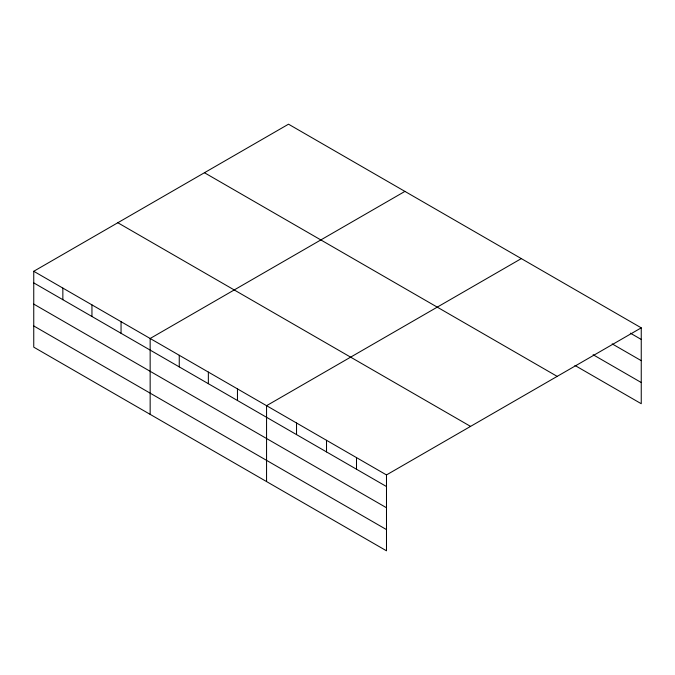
<?xml version="1.0" encoding="UTF-8"?>
<svg xmlns="http://www.w3.org/2000/svg" width="675" height="675" viewBox="0 0 675 675"><rect width="100%" height="100%" fill="white"/><g stroke="black" fill="none" stroke-linecap="round" stroke-linejoin="round"><path stroke-width="1.01" d="M386.488 507.752L386.488 474.93L33.75 271.282L33.75 347.161L386.488 550.808L386.488 507.752L33.75 304.096M574.923 365.428L641.25 403.718L641.25 327.839L288.512 124.192L33.75 271.282M404.916 191.396L150.154 338.487L150.154 414.366M521.319 258.601L266.558 405.692L266.558 481.57M386.488 474.93L641.25 327.839M630.349 333.155L641.25 339.449M612.174 343.879L641.25 360.661M593.097 354.712L641.25 382.514M204.441 172.732L557.179 376.38M117.821 222.742L470.559 426.389M33.75 282.892L386.488 486.54M33.75 325.949L386.488 529.597M356.501 457.616L356.501 469.235M326.523 440.311L326.523 451.921M296.536 422.997L296.536 434.607M237.457 388.884L237.457 400.503M208.356 372.085L208.356 383.695M179.255 355.286L179.255 366.896M121.053 321.68L121.053 333.298M91.952 304.881L91.952 316.491M62.851 288.082L62.851 299.692"/></g></svg>
